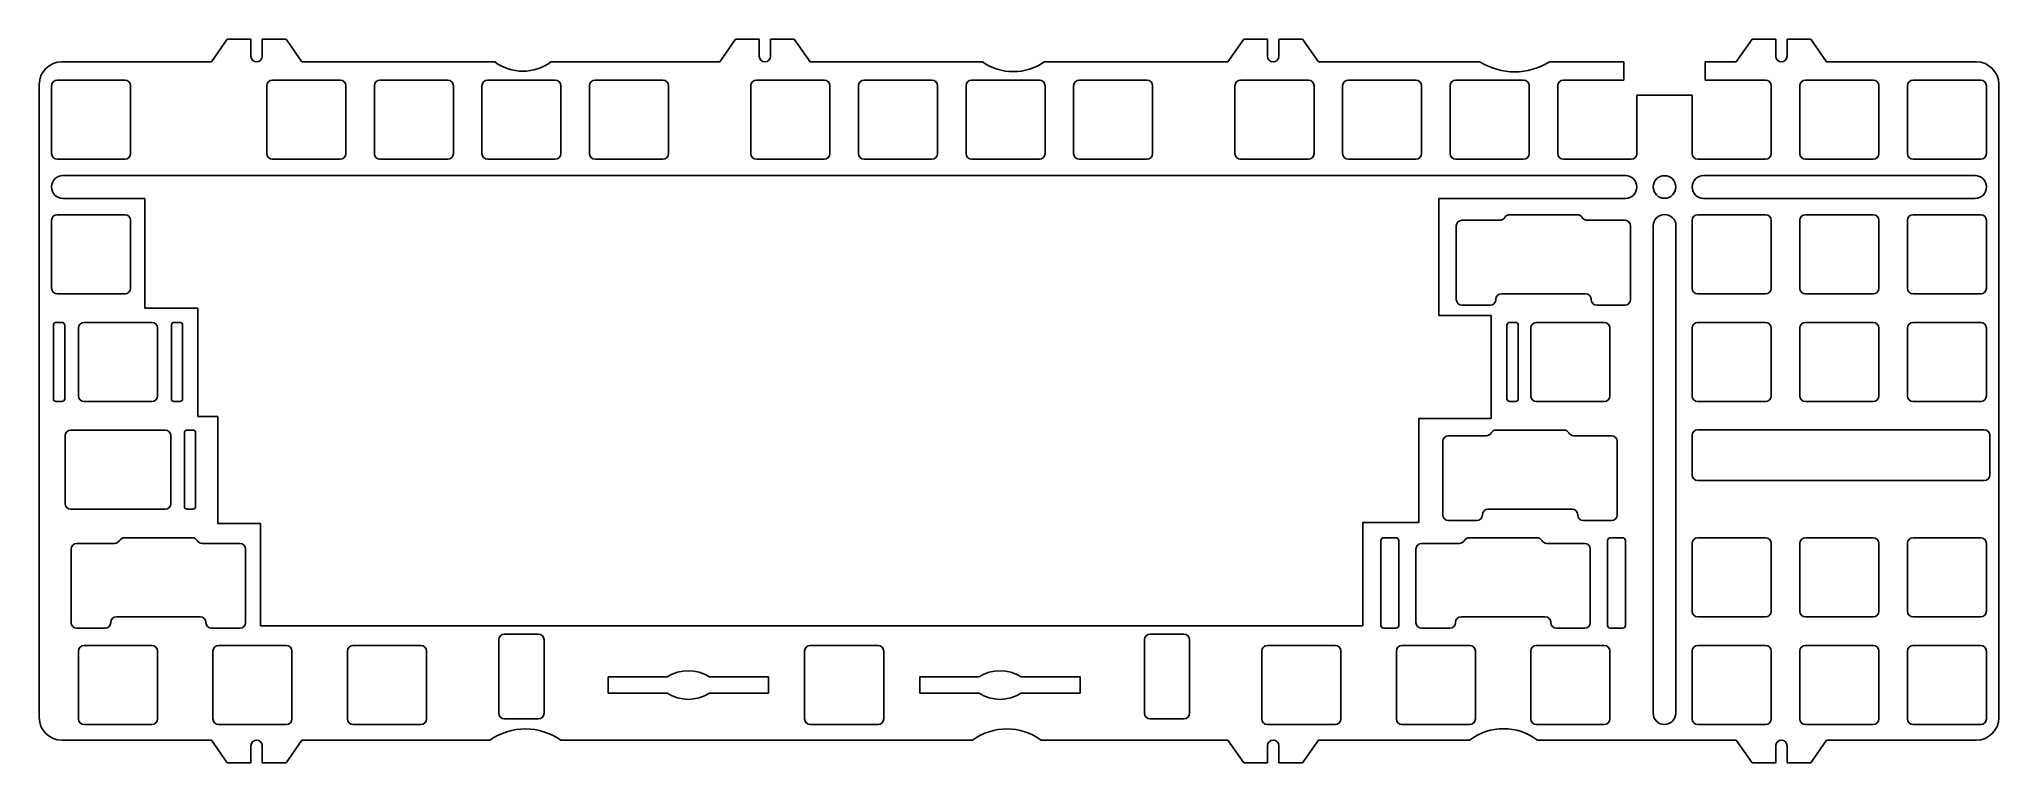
# Model space of a CAD drawing. Header units: millimetres. Extents: x 11 to 358, y 7 to 135.
import ezdxf

# ---------------------------------------------------------------- set-up
doc = ezdxf.new("R2010")
doc.units = ezdxf.units.MM
doc.header["$MEASUREMENT"] = 0

msp = doc.modelspace()

# ---------------------------------------------------------------- linework, layer by layer
for p, q in [((44.39, 134.65), (41.59, 130.65)), ((48.59, 134.65), (44.39, 134.65)), ((48.59, 131.65), (48.59, 134.65)), ((54.79, 134.65), (50.59, 134.65)), ((50.59, 131.65), (50.59, 134.65)), ((54.79, 134.65), (57.59, 130.65)), ((134.39, 134.65), (131.59, 130.65)), ((138.59, 134.65), (134.39, 134.65)), ((138.59, 131.65), (138.59, 134.65)), ((144.79, 134.65), (140.59, 134.65)), ((140.59, 131.65), (140.59, 134.65)), ((144.79, 134.65), (147.59, 130.65)), ((224.39, 134.65), (221.59, 130.65)), ((228.59, 134.65), (224.39, 134.65)), ((228.59, 131.65), (228.59, 134.65)), ((234.79, 134.65), (230.59, 134.65)), ((230.59, 131.65), (230.59, 134.65)), ((234.79, 134.65), (237.59, 130.65)), ((314.38, 134.65), (311.58, 130.65)), ((318.58, 134.65), (314.38, 134.65)), ((318.58, 131.65), (318.58, 134.65)), ((324.78, 134.65), (320.58, 134.65)), ((320.58, 131.65), (320.58, 134.65)), ((324.78, 134.65), (327.58, 130.65)), ((41.59, 130.65), (15.09, 130.65)), ((91.75, 130.65), (57.59, 130.65)), ((131.59, 130.65), (101.71, 130.65)), ((178.1, 130.65), (147.59, 130.65)), ((221.59, 130.65), (189.06, 130.65)), ((266.19, 130.65), (237.59, 130.65)), ((291.69, 130.65), (278.53, 130.65)), ((291.69, 127.42), (291.69, 130.65)), ((311.58, 130.65), (306.08, 130.65)), ((306.08, 127.42), (306.08, 130.65)), ((354.08, 130.65), (327.58, 130.65)), ((11.09, 126.65), (11.09, 14.65)), ((358.08, 14.65), (358.08, 126.65)), ((293.98, 124.74), (303.79, 124.74)), ((13.28, 108.5), (13.28, 108.52)), ((15.28, 110.52), (29.8, 110.52)), ((29.8, 110.52), (291.98, 110.52)), ((293.98, 108.5), (293.98, 108.52)), ((303.79, 108.5), (303.79, 108.52)), ((305.79, 110.52), (353.89, 110.52)), ((355.89, 108.5), (355.89, 108.52)), ((29.8, 106.5), (15.28, 106.5)), ((29.8, 105.05), (29.8, 106.5)), ((29.8, 96.61), (29.8, 105.05)), ((258.95, 96.61), (258.95, 106.5)), ((258.95, 106.5), (291.98, 106.5)), ((305.79, 106.5), (353.89, 106.5)), ((296.89, 101.62), (296.87, 15.41)), ((298.91, 103.62), (298.89, 103.62)), ((300.91, 101.62), (300.9, 15.4)), ((29.8, 96.61), (29.8, 87.08)), ((258.95, 85.76), (258.95, 96.61)), ((29.8, 87.08), (39.17, 87.08)), ((39.17, 87.08), (39.17, 77.56)), ((258.95, 87.08), (258.95, 87.08)), ((13.6, 84.06), (13.6, 71.06)), ((15.1, 84.56), (14.1, 84.56)), ((15.6, 84.06), (15.6, 71.06)), ((34.49, 84.06), (34.49, 71.06)), ((34.99, 84.56), (35.99, 84.56)), ((36.49, 84.06), (36.49, 71.06)), ((268.2, 85.76), (258.95, 85.76)), ((268.2, 77.56), (268.2, 85.76)), ((270.99, 84.06), (270.99, 71.06)), ((271.49, 84.56), (272.49, 84.56)), ((272.99, 84.06), (272.99, 71.06)), ((39.17, 77.56), (39.17, 67.88)), ((268.2, 67.53), (268.2, 77.56)), ((14.1, 70.56), (15.1, 70.56)), ((35.99, 70.56), (34.99, 70.56)), ((272.49, 70.56), (271.49, 70.56)), ((39.17, 67.88), (42.7, 67.88)), ((42.7, 67.88), (42.7, 67.88)), ((42.7, 67.88), (42.7, 58.51)), ((255.38, 58.51), (255.38, 67.53)), ((255.38, 67.53), (263.99, 67.53)), ((263.99, 67.53), (268.2, 67.53)), ((36.79, 65.01), (36.79, 52.01)), ((37.29, 65.51), (38.29, 65.51)), ((38.79, 65.01), (38.79, 52.01)), ((303.79, 57.56), (303.79, 64.56)), ((304.79, 65.56), (355.5, 65.56)), ((356.5, 64.56), (356.5, 57.56)), ((42.7, 58.51), (42.7, 48.98)), ((255.38, 49.13), (255.38, 58.51)), ((355.5, 56.56), (304.79, 56.56)), ((38.29, 51.51), (37.29, 51.51)), ((42.7, 48.98), (50.25, 48.98)), ((50.25, 48.98), (50.25, 48.98)), ((50.25, 48.98), (50.25, 30.9)), ((245.48, 30.9), (245.48, 49.13)), ((245.48, 49.13), (255.38, 49.13)), ((248.66, 45.96), (248.66, 30.96)), ((251.32, 46.46), (249.16, 46.46)), ((251.82, 45.96), (251.82, 30.96)), ((288.8, 45.96), (288.8, 30.96)), ((289.3, 46.46), (291.46, 46.46)), ((291.96, 45.96), (291.96, 30.96)), ((50.25, 30.9), (245.48, 30.9)), ((249.16, 30.46), (251.32, 30.46)), ((291.46, 30.46), (289.3, 30.46)), ((111.84, 18.98), (111.84, 21.83)), ((140.22, 18.98), (140.22, 21.83)), ((167.03, 18.98), (167.03, 21.83)), ((195.42, 18.98), (195.42, 21.83)), ((41.59, 10.65), (15.09, 10.65)), ((44.39, 6.65), (41.59, 10.65)), ((54.79, 6.65), (57.59, 10.65)), ((90.88, 10.65), (57.59, 10.65)), ((129.59, 10.65), (103.47, 10.65)), ((131.59, 10.65), (129.59, 10.65)), ((176.38, 10.65), (131.59, 10.65)), ((221.59, 10.65), (188.5, 10.65)), ((224.39, 6.65), (221.59, 10.65)), ((234.79, 6.65), (237.59, 10.65)), ((264.37, 10.65), (237.59, 10.65)), ((311.58, 10.65), (276.4, 10.65)), ((298.87, 13.41), (298.9, 13.41)), ((314.38, 6.65), (311.58, 10.65)), ((324.78, 6.65), (327.58, 10.65)), ((354.08, 10.65), (327.58, 10.65)), ((48.59, 9.65), (48.59, 6.65)), ((50.59, 9.65), (50.59, 6.65)), ((228.59, 9.65), (228.59, 6.65)), ((230.59, 9.65), (230.59, 6.65)), ((318.58, 9.65), (318.58, 6.65)), ((320.58, 9.65), (320.58, 6.65)), ((48.59, 6.65), (44.39, 6.65)), ((54.79, 6.65), (50.59, 6.65)), ((228.59, 6.65), (224.39, 6.65)), ((234.79, 6.65), (230.59, 6.65)), ((318.58, 6.65), (314.38, 6.65)), ((324.78, 6.65), (320.58, 6.65))]:
    msp.add_line(p, q)
at = {"color": 0}
for p, q in [((13.28, 114.42), (13.28, 126.42)), ((14.28, 127.42), (26.28, 127.42)), ((27.28, 126.42), (27.28, 114.42)), ((51.38, 114.42), (51.38, 126.42)), ((52.38, 127.42), (64.38, 127.42)), ((65.38, 126.42), (65.38, 114.42)), ((70.43, 114.42), (70.43, 126.42)), ((71.43, 127.42), (83.43, 127.42)), ((84.43, 126.42), (84.43, 114.42)), ((89.48, 114.42), (89.48, 126.42)), ((90.48, 127.42), (102.48, 127.42)), ((103.48, 126.42), (103.48, 114.42)), ((108.53, 114.42), (108.53, 126.42)), ((109.53, 127.42), (121.53, 127.42)), ((122.53, 126.42), (122.53, 114.42)), ((137.1, 114.42), (137.1, 126.42)), ((138.1, 127.42), (150.1, 127.42)), ((151.1, 126.42), (151.1, 114.42)), ((156.15, 114.42), (156.15, 126.42)), ((157.15, 127.42), (169.15, 127.42)), ((170.15, 126.42), (170.15, 114.42)), ((175.2, 114.42), (175.2, 126.42)), ((176.2, 127.42), (188.2, 127.42)), ((189.2, 126.42), (189.2, 114.42)), ((194.25, 114.42), (194.25, 126.42)), ((195.25, 127.42), (207.25, 127.42)), ((208.25, 126.42), (208.25, 114.42)), ((222.83, 114.42), (222.83, 126.42)), ((223.83, 127.42), (235.83, 127.42)), ((236.83, 126.42), (236.83, 114.42)), ((241.88, 114.42), (241.88, 126.42)), ((242.88, 127.42), (254.88, 127.42)), ((255.88, 126.42), (255.88, 114.42)), ((260.93, 114.42), (260.93, 126.42)), ((261.93, 127.42), (273.93, 127.42)), ((274.93, 126.42), (274.93, 114.42)), ((279.98, 114.42), (279.98, 126.42)), ((280.98, 127.42), (291.69, 127.42)), ((306.08, 127.42), (316.79, 127.42)), ((317.79, 126.42), (317.79, 114.42)), ((322.84, 114.42), (322.84, 126.42)), ((323.84, 127.42), (335.84, 127.42)), ((336.84, 126.42), (336.84, 114.42)), ((341.89, 114.42), (341.89, 126.42)), ((342.89, 127.42), (354.89, 127.42)), ((355.89, 126.42), (355.89, 114.42)), ((293.98, 124.74), (293.98, 114.42)), ((303.79, 114.42), (303.79, 124.74)), ((26.28, 113.42), (14.28, 113.42)), ((64.38, 113.42), (52.38, 113.42)), ((83.43, 113.42), (71.43, 113.42)), ((102.48, 113.42), (90.48, 113.42)), ((121.53, 113.42), (109.53, 113.42)), ((150.1, 113.42), (138.1, 113.42)), ((169.15, 113.42), (157.15, 113.42)), ((188.2, 113.42), (176.2, 113.42)), ((207.25, 113.42), (195.25, 113.42)), ((235.83, 113.42), (223.83, 113.42)), ((254.88, 113.42), (242.88, 113.42)), ((273.93, 113.42), (261.93, 113.42)), ((292.98, 113.42), (280.98, 113.42)), ((316.79, 113.42), (304.79, 113.42)), ((335.84, 113.42), (323.84, 113.42)), ((354.89, 113.42), (342.89, 113.42)), ((13.28, 90.61), (13.28, 102.61)), ((14.28, 103.61), (26.28, 103.61)), ((27.28, 102.61), (27.28, 90.61)), ((262.02, 88.61), (262.02, 101.61)), ((263.02, 102.61), (269.72, 102.61)), ((271.45, 103.61), (283.45, 103.61)), ((285.19, 102.61), (286.89, 102.61)), ((286.89, 102.61), (291.89, 102.61)), ((292.89, 101.61), (292.89, 88.61)), ((303.79, 90.61), (303.79, 102.61)), ((304.79, 103.61), (316.79, 103.61)), ((317.79, 102.61), (317.79, 90.61)), ((322.84, 90.61), (322.84, 102.61)), ((323.84, 103.61), (335.84, 103.61)), ((336.84, 102.61), (336.84, 90.61)), ((341.89, 90.61), (341.89, 102.61)), ((342.89, 103.61), (354.89, 103.61)), ((355.89, 102.61), (355.89, 90.61)), ((26.28, 89.61), (14.28, 89.61)), ((268.02, 87.61), (263.02, 87.61)), ((284.89, 89.61), (270.02, 89.61)), ((291.89, 87.61), (286.89, 87.61)), ((316.79, 89.61), (304.79, 89.61)), ((335.84, 89.61), (323.84, 89.61)), ((354.89, 89.61), (342.89, 89.61)), ((18.04, 71.56), (18.04, 83.56)), ((19.04, 84.56), (31.04, 84.56)), ((32.04, 83.56), (32.04, 71.56)), ((275.22, 71.56), (275.22, 83.56)), ((276.22, 84.56), (288.22, 84.56)), ((289.22, 83.56), (289.22, 71.56)), ((303.79, 71.56), (303.79, 83.56)), ((304.79, 84.56), (316.79, 84.56)), ((317.79, 83.56), (317.79, 71.56)), ((322.84, 71.56), (322.84, 83.56)), ((323.84, 84.56), (335.84, 84.56)), ((336.84, 83.56), (336.84, 71.56)), ((341.89, 71.56), (341.89, 83.56)), ((342.89, 84.56), (354.89, 84.56)), ((355.89, 83.56), (355.89, 71.56)), ((31.04, 70.56), (19.04, 70.56)), ((288.22, 70.56), (276.22, 70.56)), ((316.79, 70.56), (304.79, 70.56)), ((335.84, 70.56), (323.84, 70.56)), ((354.89, 70.56), (342.89, 70.56)), ((15.66, 52.51), (15.66, 64.51)), ((16.66, 65.51), (33.42, 65.51)), ((34.42, 64.51), (34.42, 52.51)), ((259.63, 50.51), (259.63, 63.51)), ((260.63, 64.51), (267.34, 64.51)), ((269.07, 65.51), (281.07, 65.51)), ((282.8, 64.51), (284.51, 64.51)), ((284.51, 64.51), (289.51, 64.51)), ((290.51, 63.51), (290.51, 50.51)), ((33.42, 51.51), (16.66, 51.51)), ((265.63, 49.51), (260.63, 49.51)), ((282.51, 51.51), (267.63, 51.51)), ((289.51, 49.51), (284.51, 49.51)), ((17.75, 45.46), (24.45, 45.46)), ((26.19, 46.46), (38.19, 46.46)), ((39.92, 45.46), (46.62, 45.46)), ((255.87, 45.46), (262.58, 45.46)), ((264.31, 46.46), (276.31, 46.46)), ((278.04, 45.46), (284.75, 45.46)), ((303.79, 45.46), (303.79, 33.46)), ((316.79, 46.46), (304.79, 46.46)), ((317.79, 33.46), (317.79, 45.46)), ((322.84, 33.46), (322.84, 45.46)), ((323.84, 46.46), (335.84, 46.46)), ((336.84, 45.46), (336.84, 33.46)), ((341.89, 45.46), (341.89, 33.46)), ((354.89, 46.46), (342.89, 46.46)), ((355.89, 33.46), (355.89, 45.46)), ((16.75, 31.46), (16.75, 44.46)), ((47.62, 44.46), (47.62, 31.46)), ((254.87, 31.46), (254.87, 44.46)), ((285.75, 44.46), (285.75, 31.46)), ((39.62, 32.46), (24.75, 32.46)), ((277.75, 32.46), (262.87, 32.46)), ((304.79, 32.46), (316.79, 32.46)), ((335.84, 32.46), (323.84, 32.46)), ((342.89, 32.46), (354.89, 32.46)), ((22.75, 30.46), (17.75, 30.46)), ((46.62, 30.46), (41.62, 30.46)), ((92.48, 15.41), (92.48, 28.41)), ((93.48, 29.41), (99.48, 29.41)), ((100.48, 28.41), (100.48, 15.41)), ((206.78, 28.41), (206.78, 15.41)), ((207.78, 29.41), (213.78, 29.41)), ((214.78, 15.41), (214.78, 28.41)), ((260.87, 30.46), (255.87, 30.46)), ((284.75, 30.46), (279.75, 30.46)), ((18.04, 14.41), (18.04, 26.41)), ((19.04, 27.41), (31.04, 27.41)), ((32.04, 26.41), (32.04, 14.41)), ((41.85, 14.41), (41.85, 26.41)), ((42.85, 27.41), (54.85, 27.41)), ((55.85, 26.41), (55.85, 14.41)), ((65.67, 14.41), (65.67, 26.41)), ((66.67, 27.41), (78.67, 27.41)), ((79.67, 26.41), (79.67, 14.41)), ((146.63, 14.41), (146.63, 26.41)), ((147.63, 27.41), (159.63, 27.41)), ((160.63, 26.41), (160.63, 14.41)), ((227.59, 14.41), (227.59, 26.41)), ((228.59, 27.41), (240.59, 27.41)), ((241.59, 26.41), (241.59, 14.41)), ((251.4, 14.41), (251.4, 26.41)), ((252.4, 27.41), (264.4, 27.41)), ((265.4, 26.41), (265.4, 14.41)), ((275.22, 14.41), (275.22, 26.41)), ((276.22, 27.41), (288.22, 27.41)), ((289.22, 26.41), (289.22, 14.41)), ((303.79, 14.41), (303.79, 26.41)), ((304.79, 27.41), (316.79, 27.41)), ((317.79, 26.41), (317.79, 14.41)), ((322.84, 14.41), (322.84, 26.41)), ((323.84, 27.41), (335.84, 27.41)), ((336.84, 26.41), (336.84, 14.41)), ((341.89, 14.41), (341.89, 26.41)), ((342.89, 27.41), (354.89, 27.41)), ((355.89, 26.41), (355.89, 14.41)), ((122.31, 21.83), (111.84, 21.83)), ((140.22, 21.83), (129.75, 21.83)), ((167.03, 21.83), (177.5, 21.83)), ((184.95, 21.83), (195.42, 21.83)), ((122.31, 18.98), (111.84, 18.98)), ((140.22, 18.98), (129.75, 18.98)), ((167.03, 18.98), (177.5, 18.98)), ((184.95, 18.98), (195.42, 18.98)), ((99.48, 14.41), (93.48, 14.41)), ((213.78, 14.41), (207.78, 14.41)), ((31.04, 13.41), (19.04, 13.41)), ((54.85, 13.41), (42.85, 13.41)), ((78.67, 13.41), (66.67, 13.41)), ((159.63, 13.41), (147.63, 13.41)), ((240.59, 13.41), (228.59, 13.41)), ((264.4, 13.41), (252.4, 13.41)), ((288.22, 13.41), (276.22, 13.41)), ((316.79, 13.41), (304.79, 13.41)), ((335.84, 13.41), (323.84, 13.41)), ((354.89, 13.41), (342.89, 13.41))]:
    msp.add_line(p, q, dxfattribs=at)
msp.add_circle((298.89, 108.51), 2)
for centre, radius, start, end in [((15.09, 126.65), 4, 90, 180), ((49.59, 131.65), 1, 180, 360), ((96.73, 137.33), 8.33, 233.2865, 306.7135), ((139.59, 131.65), 1, 180, 0), ((139.59, 131.65), 1, 180, 360), ((139.59, 131.65), 1, 180, 360), ((183.58, 138.41), 9.5, 234.7693, 305.2307), ((229.59, 131.65), 1, 180, 360), ((272.36, 140.49), 11.61, 237.9099, 302.0901), ((319.58, 131.65), 1, 180, 0), ((354.08, 126.65), 4, 0, 90), ((15.28, 108.52), 2, 90, 180), ((15.28, 108.5), 2, 180, 270), ((291.98, 108.52), 2, 0, 90), ((291.98, 108.5), 2, 270, 0), ((305.79, 108.52), 2, 90, 180), ((305.79, 108.5), 2, 180, 270), ((353.89, 108.52), 2, 0, 90), ((353.89, 108.5), 2, 270, 0), ((298.89, 101.62), 2, 90, 180), ((298.91, 101.62), 2, 0, 90), ((14.1, 84.06), 0.5, 90, 180), ((15.1, 84.06), 0.5, 360, 90), ((34.99, 84.06), 0.5, 90, 180), ((35.99, 84.06), 0.5, 0, 90), ((271.49, 84.06), 0.5, 90, 180), ((272.49, 84.06), 0.5, 0, 90), ((14.1, 71.06), 0.5, 180, 270), ((15.1, 71.06), 0.5, 270, 360), ((34.99, 71.06), 0.5, 180, 270), ((35.99, 71.06), 0.5, 270, 0), ((271.49, 71.06), 0.5, 180, 270), ((272.49, 71.06), 0.5, 270, 0), ((37.29, 65.01), 0.5, 90, 180), ((38.29, 65.01), 0.5, 0, 90), ((304.79, 64.56), 1, 90, 180), ((355.5, 64.56), 1, 0, 90), ((304.79, 57.56), 1, 180, 270), ((355.5, 57.56), 1, 270, 0), ((37.29, 52.01), 0.5, 180, 270), ((38.29, 52.01), 0.5, 270, 0), ((249.16, 45.96), 0.5, 90, 180), ((251.32, 45.96), 0.5, 0, 90), ((289.3, 45.96), 0.5, 90, 180), ((291.46, 45.96), 0.5, 360, 90), ((249.16, 30.96), 0.5, 180, 270), ((251.32, 30.96), 0.5, 270, 0), ((289.3, 30.96), 0.5, 180, 270), ((291.46, 30.96), 0.5, 270, 360), ((126.03, 16.12), 6.82, 56.9196, 123.0804), ((181.23, 16.12), 6.82, 56.9196, 123.0804), ((126.03, 24.69), 6.82, 236.9196, 303.0804), ((181.23, 24.69), 6.82, 236.9196, 303.0804), ((15.09, 14.65), 4, 180, 270), ((298.87, 15.41), 2, 179.9918, 270), ((298.9, 15.41), 2, 270, 359.9918), ((354.08, 14.65), 4, 270, 0), ((49.59, 9.65), 1, 0, 180), ((97.18, 1.68), 10.95, 54.9355, 125.0645), ((182.44, 2.41), 10.23, 53.658, 126.342), ((229.59, 9.65), 1, 0, 180), ((270.38, 2.79), 9.89, 52.5644, 127.4356), ((319.58, 9.65), 1, 0, 180)]:
    msp.add_arc(centre, radius, start, end)
for centre, start, end in [((14.28, 126.42), 90, 180), ((26.28, 126.42), 0, 90), ((52.38, 126.42), 90, 180), ((64.38, 126.42), 0, 90), ((71.43, 126.42), 90, 180), ((83.43, 126.42), 0, 90), ((90.48, 126.42), 90, 180), ((102.48, 126.42), 0, 90), ((109.53, 126.42), 90, 180), ((121.53, 126.42), 0, 90), ((138.1, 126.42), 90, 180), ((150.1, 126.42), 0, 90), ((157.15, 126.42), 90, 180), ((169.15, 126.42), 0, 90), ((176.2, 126.42), 90, 180), ((188.2, 126.42), 0, 90), ((195.25, 126.42), 90, 180), ((207.25, 126.42), 0, 90), ((223.83, 126.42), 90, 180), ((235.83, 126.42), 0, 90), ((242.88, 126.42), 90, 180), ((254.88, 126.42), 0, 90), ((261.93, 126.42), 90, 180), ((273.93, 126.42), 0, 90), ((280.98, 126.42), 90, 180), ((316.79, 126.42), 0, 90), ((323.84, 126.42), 90, 180), ((335.84, 126.42), 0, 90), ((342.89, 126.42), 90, 180), ((354.89, 126.42), 0, 90), ((14.28, 114.42), 180, 270), ((26.28, 114.42), 270, 0), ((52.38, 114.42), 180, 270), ((64.38, 114.42), 270, 0), ((71.43, 114.42), 180, 270), ((83.43, 114.42), 270, 0), ((90.48, 114.42), 180, 270), ((102.48, 114.42), 270, 0), ((109.53, 114.42), 180, 270), ((121.53, 114.42), 270, 0), ((138.1, 114.42), 180, 270), ((150.1, 114.42), 270, 0), ((157.15, 114.42), 180, 270), ((169.15, 114.42), 270, 0), ((176.2, 114.42), 180, 270), ((188.2, 114.42), 270, 0), ((195.25, 114.42), 180, 270), ((207.25, 114.42), 270, 0), ((223.83, 114.42), 180, 270), ((235.83, 114.42), 270, 0), ((242.88, 114.42), 180, 270), ((254.88, 114.42), 270, 0), ((261.93, 114.42), 180, 270), ((273.93, 114.42), 270, 0), ((280.98, 114.42), 180, 270), ((292.98, 114.42), 270, 0), ((304.79, 114.42), 180, 270), ((316.79, 114.42), 270, 0), ((323.84, 114.42), 180, 270), ((335.84, 114.42), 270, 0), ((342.89, 114.42), 180, 270), ((354.89, 114.42), 270, 0), ((14.28, 102.61), 90, 180), ((26.28, 102.61), 0, 90), ((263.02, 101.61), 90, 180), ((269.72, 103.61), 270, 330), ((271.45, 102.61), 90, 150), ((283.45, 102.61), 30.0001, 90), ((285.19, 103.61), 210, 270), ((291.89, 101.61), 0, 90), ((304.79, 102.61), 90, 180), ((316.79, 102.61), 0, 90), ((323.84, 102.61), 90, 180), ((335.84, 102.61), 0, 90), ((342.89, 102.61), 90, 180), ((354.89, 102.61), 0, 90), ((14.28, 90.61), 180, 270), ((26.28, 90.61), 270, 0), ((304.79, 90.61), 180, 270), ((316.79, 90.61), 270, 0), ((323.84, 90.61), 180, 270), ((335.84, 90.61), 270, 0), ((342.89, 90.61), 180, 270), ((354.89, 90.61), 270, 0), ((263.02, 88.61), 180, 270), ((268.02, 88.61), 270, 0), ((270.02, 88.61), 90, 180), ((284.89, 88.61), 0, 90), ((286.89, 88.61), 180, 270), ((291.89, 88.61), 270, 0), ((19.04, 83.56), 90, 180), ((31.04, 83.56), 0, 90), ((276.22, 83.56), 90, 180), ((288.22, 83.56), 0, 90), ((304.79, 83.56), 90, 180), ((316.79, 83.56), 0, 90), ((323.84, 83.56), 90, 180), ((335.84, 83.56), 0, 90), ((342.89, 83.56), 90, 180), ((354.89, 83.56), 0, 90), ((19.04, 71.56), 180, 270), ((31.04, 71.56), 270, 0), ((276.22, 71.56), 180, 270), ((288.22, 71.56), 270, 0), ((304.79, 71.56), 180, 270), ((316.79, 71.56), 270, 0), ((323.84, 71.56), 180, 270), ((335.84, 71.56), 270, 0), ((342.89, 71.56), 180, 270), ((354.89, 71.56), 270, 0), ((16.66, 64.51), 90, 180), ((33.42, 64.51), 0, 90), ((260.63, 63.51), 90, 180), ((267.34, 65.51), 270, 330), ((269.07, 64.51), 90, 150), ((281.07, 64.51), 30.0001, 90), ((282.8, 65.51), 210, 270), ((289.51, 63.51), 0, 90), ((16.66, 52.51), 180, 270), ((33.42, 52.51), 270, 0), ((260.63, 50.51), 180, 270), ((265.63, 50.51), 270, 0), ((267.63, 50.51), 90, 180), ((282.51, 50.51), 0, 90), ((284.51, 50.51), 180, 270), ((289.51, 50.51), 270, 0), ((17.75, 44.46), 90, 180), ((24.45, 46.46), 270, 330), ((26.19, 45.46), 90, 150), ((38.19, 45.46), 30, 90), ((39.92, 46.46), 210, 270), ((46.62, 44.46), 0, 90), ((255.87, 44.46), 90, 180), ((262.58, 46.46), 270, 330), ((264.31, 45.46), 90, 150), ((276.31, 45.46), 30, 90), ((278.04, 46.46), 210, 270), ((284.75, 44.46), 0, 90), ((304.79, 45.46), 90, 180), ((316.79, 45.46), 0, 90), ((323.84, 45.46), 90, 180), ((335.84, 45.46), 0, 90), ((342.89, 45.46), 90, 180), ((354.89, 45.46), 0, 90), ((17.75, 31.46), 180, 270), ((22.75, 31.46), 270, 0), ((24.75, 31.46), 90, 180), ((39.62, 31.46), 0, 90), ((41.62, 31.46), 180, 270), ((46.62, 31.46), 270, 0), ((255.87, 31.46), 180, 270), ((260.87, 31.46), 270, 0), ((262.87, 31.46), 90, 180), ((277.75, 31.46), 0, 90), ((279.75, 31.46), 180, 270), ((284.75, 31.46), 270, 0), ((304.79, 33.46), 180, 270), ((316.79, 33.46), 270, 0), ((323.84, 33.46), 180, 270), ((335.84, 33.46), 270, 0), ((342.89, 33.46), 180, 270), ((354.89, 33.46), 270, 0), ((93.48, 28.41), 90, 180), ((99.48, 28.41), 360, 90), ((207.78, 28.41), 90, 180), ((213.78, 28.41), 360, 90), ((19.04, 26.41), 90, 180), ((31.04, 26.41), 0, 90), ((42.85, 26.41), 90, 180), ((54.85, 26.41), 0, 90), ((66.67, 26.41), 90, 180), ((78.67, 26.41), 0, 90), ((147.63, 26.41), 90, 180), ((159.63, 26.41), 0, 90), ((228.59, 26.41), 90, 180), ((240.59, 26.41), 0, 90), ((252.4, 26.41), 90, 180), ((264.4, 26.41), 0, 90), ((276.22, 26.41), 90, 180), ((288.22, 26.41), 0, 90), ((304.79, 26.41), 90, 180), ((316.79, 26.41), 0, 90), ((323.84, 26.41), 90, 180), ((335.84, 26.41), 0, 90), ((342.89, 26.41), 90, 180), ((354.89, 26.41), 0, 90), ((19.04, 14.41), 180, 270), ((31.04, 14.41), 270, 0), ((42.85, 14.41), 180, 270), ((54.85, 14.41), 270, 0), ((66.67, 14.41), 180, 270), ((78.67, 14.41), 270, 0), ((93.48, 15.41), 180, 270), ((99.48, 15.41), 270, 360), ((147.63, 14.41), 180, 270), ((159.63, 14.41), 270, 0), ((207.78, 15.41), 180, 270), ((213.78, 15.41), 270, 360), ((228.59, 14.41), 180, 270), ((240.59, 14.41), 270, 0), ((252.4, 14.41), 180, 270), ((264.4, 14.41), 270, 0), ((276.22, 14.41), 180, 270), ((288.22, 14.41), 270, 0), ((304.79, 14.41), 180, 270), ((316.79, 14.41), 270, 0), ((323.84, 14.41), 180, 270), ((335.84, 14.41), 270, 0), ((342.89, 14.41), 180, 270), ((354.89, 14.41), 270, 0)]:
    msp.add_arc(centre, 1, start, end, dxfattribs=at)

doc.saveas('drawing.dxf')
